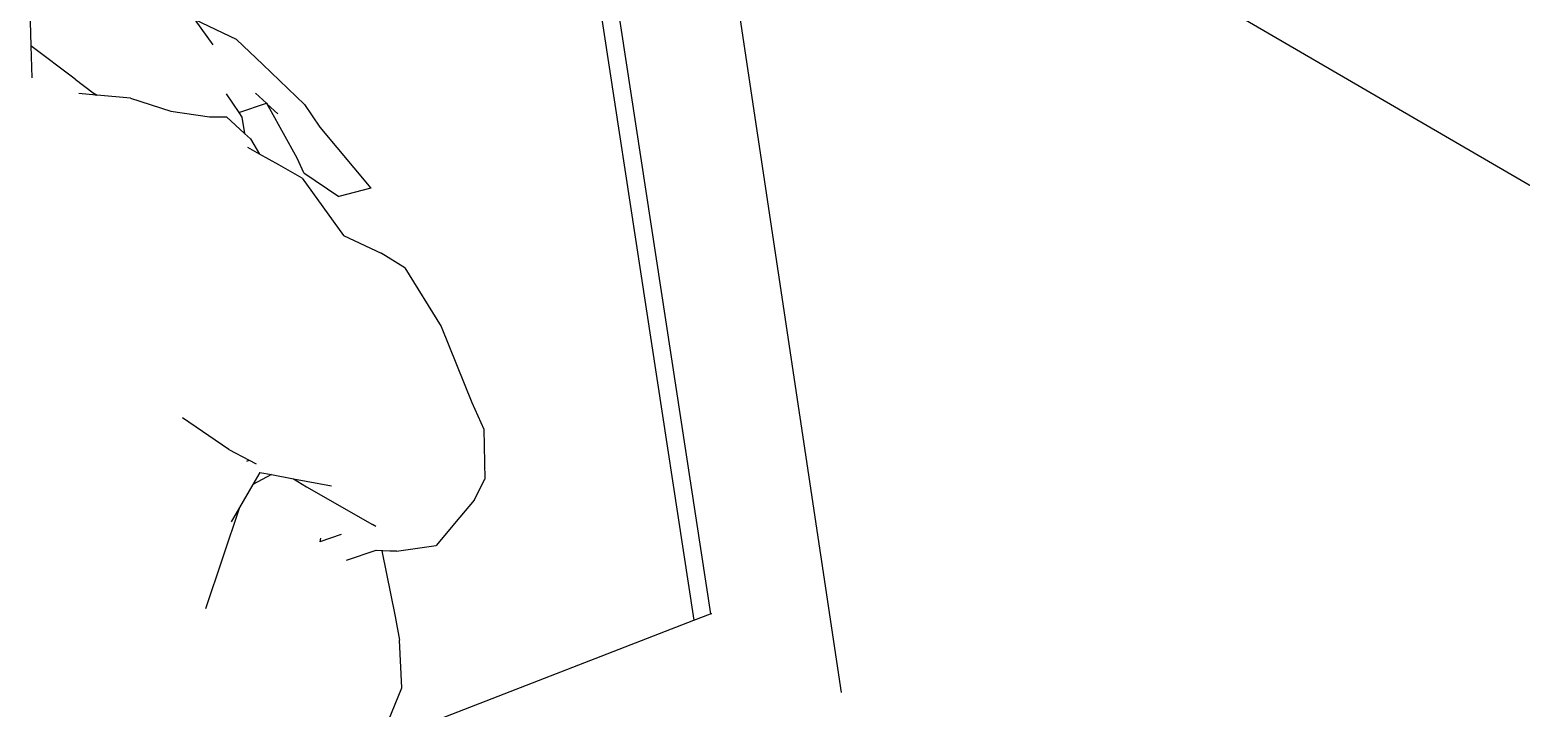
# Model space of a CAD drawing. Header units: millimetres. Extents: x -650 to 3773, y 316 to 2389.
# Drawn here: x 2896.2 to 2963, y 1382.4 to 1412.7 of the extents above; entities that cross this region are included whole.
import ezdxf

# ---------------------------------------------------------------- set-up
doc = ezdxf.new("R2010")
doc.units = ezdxf.units.MM

# ---------------------------------------------------------------- blocks, each defined once
blk = doc.blocks.new('A$C727f0937')
for p, q in [((220.437, 776.705), (238.524, 658.509)), ((237.677, 699.537), (244.384, 654.984)), ((353.002, 632.463), (237.677, 699.537)), ((233.474, 686.286), (237.779, 658.221)), ((208.021, 685.573), (208.072, 683.945)), ((217.29, 684.227), (215.426, 685.113)), ((216.232, 683.996), (215.426, 685.113)), ((210.054, 682.462), (208.072, 683.945)), ((208.072, 683.945), (208.116, 682.515)), ((218.458, 683.115), (217.29, 684.227)), ((220.335, 681.326), (218.458, 683.115)), ((210.054, 682.462), (210.86, 681.847)), ((210.996, 681.744), (210.222, 681.812)), ((210.86, 681.847), (211.041, 681.74)), ((210.86, 681.847), (210.996, 681.744)), ((211.041, 681.74), (210.996, 681.744)), ((212.526, 681.609), (211.041, 681.74)), ((216.824, 681.799), (217.388, 680.956)), ((218.134, 681.822), (218.623, 681.375)), ((212.526, 681.609), (214.335, 681.021)), ((214.335, 681.021), (216.074, 680.772)), ((217.388, 680.956), (218.623, 681.375)), ((218.623, 681.375), (218.659, 681.342)), ((218.776, 681.131), (218.659, 681.342)), ((218.659, 681.342), (219.133, 680.909)), ((220.004, 678.911), (218.776, 681.131)), ((220.335, 681.326), (221.022, 680.298)), ((216.074, 680.772), (216.838, 680.771)), ((216.838, 680.771), (217.647, 680.023)), ((217.388, 680.956), (217.524, 680.754)), ((217.524, 680.754), (217.647, 680.023)), ((217.647, 680.023), (217.91, 679.78)), ((217.91, 679.78), (218.317, 679.1)), ((221.022, 680.298), (223.307, 677.58)), ((218.317, 679.1), (217.791, 679.398)), ((219.181, 678.612), (218.317, 679.1)), ((220.232, 678.017), (219.181, 678.612)), ((220.296, 678.264), (220.004, 678.911)), ((220.232, 678.017), (222.074, 675.459)), ((220.296, 678.264), (221.863, 677.207)), ((223.307, 677.58), (221.863, 677.207)), ((222.074, 675.459), (223.772, 674.665)), ((224.824, 673.999), (223.772, 674.665)), ((224.824, 673.999), (226.461, 671.386)), ((226.461, 671.386), (227.829, 667.969)), ((227.829, 667.969), (228.37, 666.774)), ((216.932, 665.865), (214.87, 667.283)), ((228.37, 666.774), (228.414, 664.535)), ((216.932, 665.865), (217.856, 665.389)), ((217.745, 665.347), (217.856, 665.389)), ((217.856, 665.389), (218.164, 665.23)), ((218.017, 664.302), (217.411, 663.267)), ((218.334, 664.845), (218.017, 664.302)), ((218.849, 664.747), (218.017, 664.302)), ((218.334, 664.845), (218.849, 664.747)), ((218.849, 664.747), (219.84, 664.56)), ((219.84, 664.56), (220.423, 664.2)), ((219.84, 664.56), (221.542, 664.238)), ((227.928, 663.609), (228.414, 664.535)), ((220.423, 664.2), (223.381, 662.514)), ((227.928, 663.609), (227.286, 662.84)), ((217.411, 663.267), (215.898, 658.735)), ((217.411, 663.267), (217.041, 662.635)), ((223.522, 662.423), (223.381, 662.514)), ((227.286, 662.84), (226.226, 661.569)), ((221.97, 662.063), (221.019, 661.735)), ((221.042, 661.907), (221.019, 661.735)), ((222.208, 660.921), (223.545, 661.358)), ((223.545, 661.358), (224.447, 661.313)), ((224.447, 661.313), (223.795, 661.334)), ((223.795, 661.334), (224.395, 658.396)), ((224.447, 661.313), (226.226, 661.569)), ((224.395, 658.396), (224.584, 657.334)), ((237.779, 658.221), (238.524, 658.509)), ((238.524, 658.509), (238.577, 658.529)), ((235.973, 657.522), (237.779, 658.221)), ((223.813, 652.817), (235.973, 657.522)), ((224.693, 655.203), (224.584, 657.334)), ((223.797, 652.997), (224.693, 655.203))]:
    blk.add_line(p, q)

msp = doc.modelspace()

# ---------------------------------------------------------------- block references
msp.add_blockref('A$C727f0937', (2688.198, 728.071))

doc.saveas('drawing.dxf')
